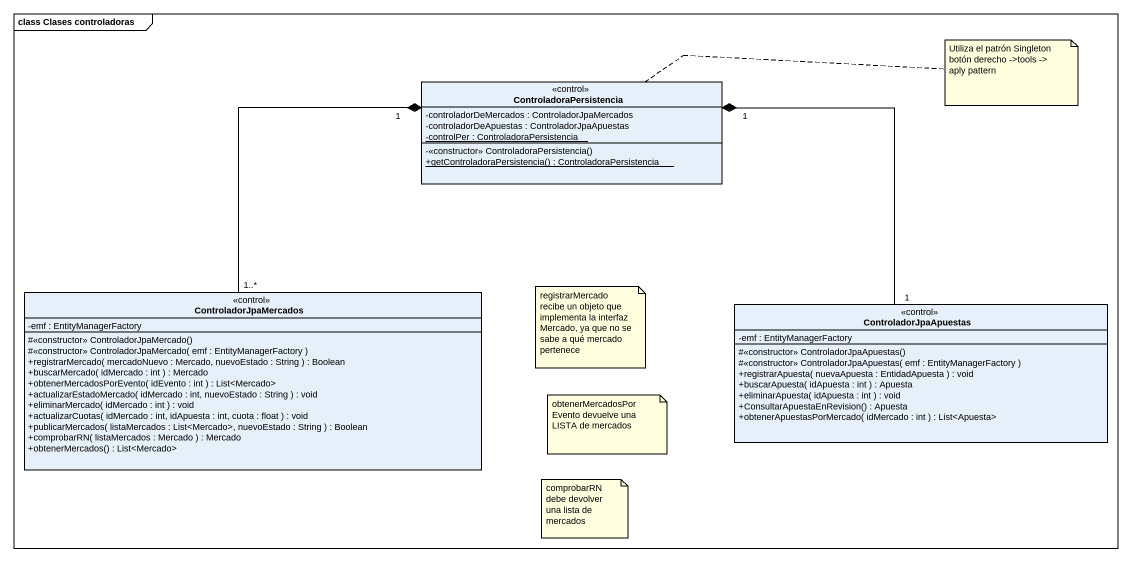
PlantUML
@startuml
mainframe class Clases controladoras
hide circle
hide empty members
skinparam classAttributeIconSize 0
class ControladoraPersistencia <<control>> {
  -controladorDeMercados : ControladorJpaMercados
  -controladorDeApuestas : ControladorJpaApuestas
  {static} -controlPer : ControladoraPersistencia
  -<<constructor>> ControladoraPersistencia()
  {static} +getControladoraPersistencia() : ControladoraPersistencia
}
class ControladorJpaMercados <<control>> {
  -emf : EntityManagerFactory
  #<<constructor>> ControladorJpaMercado()
  #<<constructor>> ControladorJpaMercado( emf : EntityManagerFactory )
  +registrarMercado( mercadoNuevo : Mercado, nuevoEstado : String ) : Boolean
  +buscarMercado( idMercado : int ) : Mercado
  +obtenerMercadosPorEvento( idEvento : int ) : List<Mercado>
  +actualizarEstadoMercado( idMercado : int, nuevoEstado : String ) : void
  +eliminarMercado( idMercado : int ) : void
  +actualizarCuotas( idMercado : int, idApuesta : int, cuota : float ) : void
  +publicarMercados( listaMercados : List<Mercado>, nuevoEstado : String ) : Boolean
  +comprobarRN( listaMercados : Mercado ) : Mercado
  +obtenerMercados() : List<Mercado>
}
class ControladorJpaApuestas <<control>> {
  -emf : EntityManagerFactory
  #<<constructor>> ControladorJpaApuestas()
  #<<constructor>> ControladorJpaApuestas( emf : EntityManagerFactory )
  +registrarApuesta( nuevaApuesta : EntidadApuesta ) : void
  +buscarApuesta( idApuesta : int ) : Apuesta
  +eliminarApuesta( idApuesta : int ) : void
  +ConsultarApuestaEnRevision() : Apuesta
  +obtenerApuestasPorMercado( idMercado : int ) : List<Apuesta>
}
ControladoraPersistencia "1" *-- "1..*" ControladorJpaMercados
ControladoraPersistencia "1" *-- "1" ControladorJpaApuestas
note right of ControladoraPersistencia
  Utiliza el patrón Singleton
  botón derecho ->tools -> aply pattern
end note
note as N2
  registrarMercado recibe un objeto que implementa la interfaz Mercado, ya que no se sabe a qué mercado pertenece
end note
note as N3
  obtenerMercadosPorEvento devuelve una LISTA de mercados
end note
note as N4
  comprobarRN debe devolver una lista de mercados
end note
@enduml
